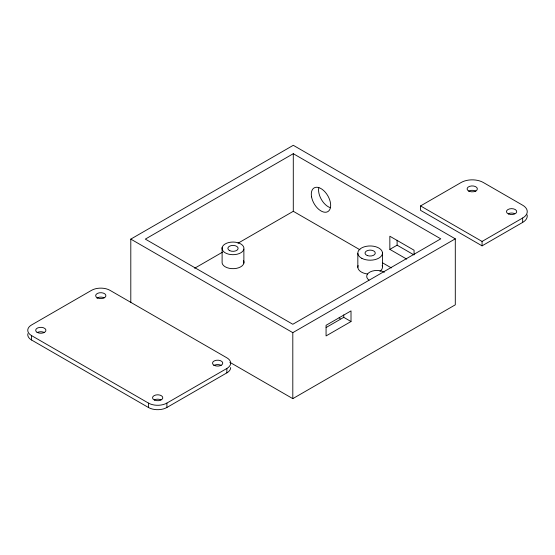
<?xml version="1.0" encoding="UTF-8"?>
<svg xmlns="http://www.w3.org/2000/svg" width="555" height="555" viewBox="0 0 555 555"><rect width="100%" height="100%" fill="white"/><g stroke="black" fill="none" stroke-linecap="round" stroke-linejoin="round"><path stroke-width="0.83" d="M130.8 302.537L130.8 239.115L293.29 145.306L455.294 238.837L455.294 304.827L292.804 398.643L229.805 362.269M293.29 153.693L145.327 239.115L292.804 324.266L440.767 238.837L293.29 153.693L293.29 211.295L359.917 249.764M194.652 268.245L222.298 252.282M237.991 243.222L293.29 211.295M420.558 205.926L461.156 182.491A15.658 9.04 0 0 1 483.301 182.491L522.664 205.218A15.658 9.04 0 0 1 522.664 218.004L522.664 222.409L482.066 245.844L420.558 210.331L420.558 205.926L482.066 241.439L522.664 218.004M414.058 254.315L414.058 250.208L389.846 236.229L389.846 249.368L397.109 245.178L413.988 254.918M31.573 335.615L148.442 403.083A13.049 7.534 0 0 0 166.888 403.083L226.863 368.464A13.049 7.534 0 0 0 226.863 357.808L109.994 290.334A13.049 7.534 0 0 0 91.54 290.334L31.573 324.959A13.049 7.534 0 0 0 31.573 335.615L31.573 340.014L148.442 407.488A13.049 7.534 0 0 0 166.888 407.488L226.863 372.863A13.049 7.534 0 0 0 230.686 367.535M130.8 239.115L292.804 332.653L455.294 238.837M326.139 327.499L343.746 317.335L351.01 321.532L351.01 310.904L326.069 325.306L326.069 335.928L351.01 321.532M389.846 249.368L406.718 259.116M382.374 262.73L391.358 267.912M482.066 241.439L482.066 245.844M397.109 240.246L397.109 245.178M382.471 252.754L382.471 266.733M357.836 253.406L357.836 267.385M343.746 314.886L343.746 317.335M292.804 332.653L292.804 398.643M243.874 249.119A10.961 6.327 0 0 1 226.433 253.441A10.961 6.327 0 0 1 228.667 242.563A10.961 6.327 0 0 1 243.874 249.119L243.874 263.098M226.863 368.464L226.863 372.863M222.111 247.627L222.111 261.606A10.961 6.327 0 0 0 234.085 268.648A10.961 6.327 0 0 0 243.402 260.371M166.888 403.083L166.888 407.488M148.442 403.083L148.442 407.488M382.187 265.498A12.328 7.118 0 0 1 379.946 271.381M367.514 274.01A12.328 7.118 0 0 1 358.114 265.533M330.461 207.736A13.702 7.909 60 0 1 318.813 187.59M368.992 280.115A10.274 5.932 0 0 1 370.15 271.936A10.274 5.932 0 0 1 384.351 272.248M340.201 318.841A10.961 6.327 0 0 1 339.195 317.293M527.118 214.834A15.658 9.04 0 0 1 522.664 222.409M508.422 213.682A5.134 2.969 0 0 1 514.679 213.64M468.6 191.184A5.134 2.969 0 0 1 475.864 191.191M31.573 340.014A13.049 7.534 0 0 1 27.861 333.708M37.164 332.591A5.134 2.969 0 0 1 44.428 332.591M154.706 399.739A5.134 2.969 0 0 1 160.957 399.884M213.883 365.516A5.134 2.969 0 0 1 221.14 365.37M96.91 298.111A5.134 2.969 0 0 1 104.16 297.834M229.763 250.68A5.134 2.969 0 0 0 238.067 248.834A5.134 2.969 0 0 0 231.144 245.608A5.134 2.969 0 0 0 229.763 250.68M367.292 255.543A5.134 2.969 0 0 0 375.277 253.274A5.134 2.969 0 0 0 367.889 250.416A5.134 2.969 0 0 0 367.292 255.543M361.846 258.339A12.328 7.118 0 0 0 382.194 254.599A12.328 7.118 0 0 0 366.418 246.295A12.328 7.118 0 0 0 361.846 258.339M311.556 196.872A13.702 7.909 60 0 0 327.616 211.746A13.702 7.909 60 0 0 323.787 190.67A13.702 7.909 60 0 0 311.556 196.872M508.505 213.98A5.134 2.969 0 0 0 516.691 211.968A5.134 2.969 0 0 0 509.58 208.881A5.134 2.969 0 0 0 508.505 213.98M469.655 191.447A5.134 2.969 0 0 0 477.362 188.887A5.134 2.969 0 0 0 469.662 186.314A5.134 2.969 0 0 0 469.655 191.447M154.38 400.037A5.134 2.969 0 0 0 162.726 398.261A5.134 2.969 0 0 0 155.893 394.973A5.134 2.969 0 0 0 154.38 400.037M214.133 365.301A5.134 2.969 0 0 0 222.645 363.802A5.134 2.969 0 0 0 216.138 360.299A5.134 2.969 0 0 0 214.133 365.301M97.382 297.889A5.134 2.969 0 0 0 105.811 296.238A5.134 2.969 0 0 0 99.123 292.853A5.134 2.969 0 0 0 97.382 297.889M37.164 332.383A5.134 2.969 0 0 0 45.76 331.051A5.134 2.969 0 0 0 39.467 327.422A5.134 2.969 0 0 0 37.164 332.383"/></g></svg>
